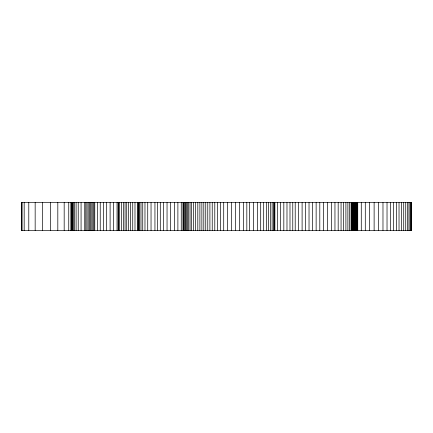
<?xml version="1.0" encoding="UTF-8"?>
<svg xmlns="http://www.w3.org/2000/svg" width="433" height="433" viewBox="0 0 433 433"><rect width="100%" height="100%" fill="white"/><g stroke="black" fill="none" stroke-linecap="round" stroke-linejoin="round"><path stroke-width="0.65" d="M411.215 202.568L411.215 230.432M410.96 202.568L410.96 230.432M410.111 202.568L410.111 230.432M408.941 202.568L408.941 230.432M407.475 202.568L407.475 230.432M405.726 202.568L405.726 230.432M403.718 202.568L403.718 230.432M401.483 202.568L401.483 230.432M399.031 202.568L399.031 230.432M396.39 202.568L396.39 230.432M393.581 202.568L393.581 230.432M390.609 202.568L390.609 230.432M387.026 202.568L387.026 230.432M382.978 202.568L382.978 230.432M378.626 202.568L378.626 230.432M374.123 202.568L374.123 230.432M369.625 202.568L369.625 230.432M365.29 202.568L365.29 230.432M361.279 202.568L361.279 230.432M357.739 202.568L357.739 230.432M357.106 202.568L357.106 230.432M356.5 202.568L356.5 230.432M355.937 202.568L355.937 230.432M355.423 202.568L355.423 230.432M354.973 202.568L354.973 230.432M354.6 202.568L354.6 230.432M354.313 202.568L354.313 230.432M354.118 202.568L354.118 230.432M353.956 202.568L354.032 230.432M353.793 202.568L353.793 230.432M353.561 202.568L353.561 230.432M353.263 202.568L353.263 230.432M352.906 202.568L352.906 230.432M352.494 202.568L352.494 230.432M352.051 202.568L352.051 230.432M351.569 202.568L351.569 230.432M351.066 202.568L351.066 230.432M349.599 202.568L349.599 230.432M347.883 202.568L347.883 230.432M345.897 202.568L345.897 230.432M343.634 202.568L343.634 230.432M341.063 202.568L341.063 230.432M338.178 202.568L338.178 230.432M334.958 202.568L334.958 230.432M331.386 202.568L331.386 230.432M327.445 202.568L327.445 230.432M323.565 202.568L323.565 230.432M319.798 202.568L319.798 230.432M316.133 202.568L316.133 230.432M312.55 202.568L312.55 230.432M309.027 202.568L309.027 230.432M305.552 202.568L305.552 230.432M302.104 202.568L302.104 230.432M298.662 202.568L298.662 230.432M295.209 202.568L295.209 230.432M292.773 202.568L292.773 230.432M289.996 202.568L289.996 230.432M286.982 202.568L286.982 230.432M283.826 202.568L283.826 230.432M280.638 202.568L280.638 230.432M277.504 202.568L277.504 230.432M274.836 202.568L274.836 230.432M274.722 202.568L274.722 230.432M274.23 202.568L274.23 230.432M273.347 202.568L273.347 230.432M272.124 202.568L272.124 230.432M270.544 202.568L270.544 230.432M268.612 202.568L268.612 230.432M266.327 202.568L266.327 230.432M263.692 202.568L263.692 230.432M260.693 202.568L260.693 230.432M257.348 202.568L257.348 230.432M253.646 202.568L253.646 230.432M249.587 202.568L249.587 230.432M246.826 202.568L246.826 230.432M243.47 202.568L243.47 230.432M239.682 202.568L239.682 230.432M235.644 202.568L235.644 230.432M231.52 202.568L231.52 230.432M227.487 202.568L227.487 230.432M223.715 202.568L223.715 230.432M220.375 202.568L220.375 230.432M217.637 202.568L217.637 230.432M214.79 202.568L214.79 230.432M212.23 202.568L212.23 230.432M209.908 202.568L209.908 230.432M207.77 202.568L207.77 230.432M205.751 202.568L205.751 230.432M203.802 202.568L203.802 230.432M201.87 202.568L201.87 230.432M199.889 202.568L199.889 230.432M197.811 202.568L197.811 230.432M195.456 202.568L195.456 230.432M193.399 202.568L193.399 230.432M191.602 202.568L191.602 230.432M190.044 202.568L190.044 230.432M188.701 202.568L188.701 230.432M187.532 202.568L187.532 230.432M186.526 202.568L186.526 230.432M185.643 202.568L185.643 230.432M184.859 202.568L184.859 230.432M183.911 202.568L183.911 230.432M183.327 202.568L183.327 230.432M183.197 202.568L183.197 230.432M183.089 202.568L183.089 230.432M181.259 202.568L181.259 230.432M177.887 202.568L177.887 230.432M174.326 202.568L174.326 230.432M170.672 202.568L170.672 230.432M167.046 202.568L167.046 230.432M163.55 202.568L163.55 230.432M160.297 202.568L160.297 230.432M157.39 202.568L157.39 230.432M154.944 202.568L154.944 230.432M151.041 202.568L151.041 230.432M147.729 202.568L147.729 230.432M144.974 202.568L144.974 230.432M142.738 202.568L142.738 230.432M140.99 202.568L140.99 230.432M139.691 202.568L139.691 230.432M138.809 202.568L138.809 230.432M138.311 202.568L138.257 230.432M138.159 202.568L138.159 230.432M137.315 202.568L137.315 230.432M134.988 202.568L134.988 230.432M132.736 202.568L132.736 230.432M130.582 202.568L130.582 230.432M128.569 202.568L128.569 230.432M126.717 202.568L126.717 230.432M125.056 202.568L125.056 230.432M123.627 202.568L123.627 230.432M121.316 202.568L121.316 230.432M119.638 202.568L119.638 230.432M118.588 202.568L118.588 230.432M118.426 202.568L118.426 230.432M118.182 202.568L118.182 230.432M117.045 202.568L117.045 230.432M113.587 202.568L113.587 230.432M110.112 202.568L110.112 230.432M106.686 202.568L106.686 230.432M103.373 202.568L103.373 230.432M100.234 202.568L100.234 230.432M97.344 202.568L97.344 230.432M94.767 202.568L94.767 230.432M93.891 202.568L93.891 230.432M92.889 202.568L92.889 230.432M91.791 202.568L91.791 230.432M90.621 202.568L90.621 230.432M89.409 202.568L89.409 230.432M88.186 202.568L88.186 230.432M86.979 202.568L86.979 230.432M85.821 202.568L85.821 230.432M84.733 202.568L84.733 230.432M81.068 202.568L81.068 230.432M78.232 202.568L78.232 230.432M76.105 202.568L76.105 230.432M74.546 202.568L74.546 230.432M73.431 202.568L73.431 230.432M72.636 202.568L72.636 230.432M72.024 202.568L72.024 230.432M71.467 202.568L71.467 230.432M70.839 202.568L70.839 230.432M68.755 202.568L68.755 230.432M64.176 202.568L64.176 230.432M57.816 202.568L57.816 230.432M50.39 202.568L50.39 230.432M42.602 202.568L42.602 230.432M35.16 202.568L35.16 230.432M28.784 202.568L28.784 230.432M24.172 202.568L24.172 230.432M22.045 202.568L22.045 230.432M21.747 202.568L21.737 230.432M411.35 202.568L21.65 202.568L21.65 230.432L411.35 230.432L411.35 202.568"/></g></svg>
